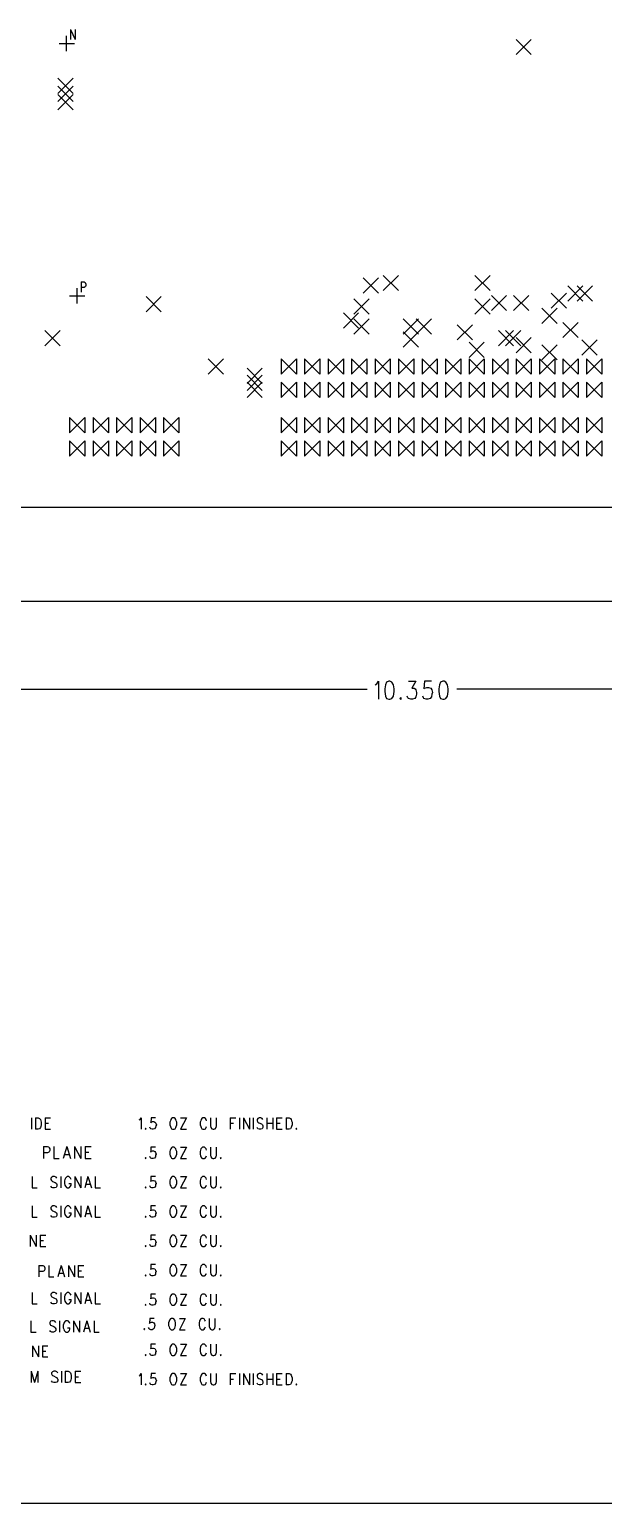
# Model space of a CAD drawing. Extents: x 11.9 to 28.1, y 10.8 to 21.2.
# Drawn here: x 16.64 to 19.09, y 10.8 to 17.07 of the extents above; entities that cross this region are included whole.
import ezdxf

# ---------------------------------------------------------------- set-up
doc = ezdxf.new("R2010")
doc.units = 0
doc.header["$MEASUREMENT"] = 0
doc.layers.add('LAYNR1', color=2, linetype='Continuous')

msp = doc.modelspace()

# ---------------------------------------------------------------- linework, layer by layer
at = {"layer": 'LAYNR1', "color": 7}
for points in [[(16.819, 17.075), (16.819, 17.032)], [(16.819, 17.075), (16.839, 17.032)], [(16.839, 17.075), (16.839, 17.032)], [(16.77, 17.016), (16.835, 17.016)], [(16.802, 16.983), (16.802, 17.048)], [(18.715, 16.968), (18.78, 17.033)], [(18.715, 17.033), (18.78, 16.968)], [(16.765, 16.803), (16.83, 16.868)], [(16.765, 16.868), (16.83, 16.803)], [(16.765, 16.768), (16.83, 16.833)], [(16.765, 16.833), (16.83, 16.768)], [(16.765, 16.733), (16.83, 16.798)], [(16.765, 16.798), (16.83, 16.733)], [(18.065, 15.953), (18.13, 16.018)], [(18.065, 16.018), (18.13, 15.953)], [(18.15, 15.963), (18.215, 16.028)], [(18.15, 16.028), (18.215, 15.963)], [(18.54, 15.963), (18.605, 16.028)], [(18.54, 16.028), (18.605, 15.963)], [(16.847, 15.908), (16.847, 15.973)], [(16.864, 16), (16.864, 15.957)], [(16.864, 16), (16.877, 16), (16.881, 15.998), (16.883, 15.995), (16.884, 15.991), (16.884, 15.985), (16.883, 15.981), (16.881, 15.979), (16.877, 15.977), (16.864, 15.977)], [(18.61, 15.878), (18.675, 15.943)], [(18.61, 15.943), (18.675, 15.878)], [(18.705, 15.878), (18.77, 15.943)], [(18.705, 15.943), (18.77, 15.878)], [(18.865, 15.888), (18.93, 15.953)], [(18.865, 15.953), (18.93, 15.888)], [(18.935, 15.918), (19, 15.983)], [(18.935, 15.983), (19, 15.918)], [(18.975, 15.918), (19.04, 15.983)], [(18.975, 15.983), (19.04, 15.918)], [(16.815, 15.941), (16.88, 15.941)], [(17.14, 15.873), (17.205, 15.938)], [(17.14, 15.938), (17.205, 15.873)], [(18.025, 15.863), (18.09, 15.928)], [(18.025, 15.928), (18.09, 15.863)], [(18.54, 15.863), (18.605, 15.928)], [(18.54, 15.928), (18.605, 15.863)], [(18.825, 15.823), (18.89, 15.888)], [(18.825, 15.888), (18.89, 15.823)], [(17.98, 15.803), (18.045, 15.868)], [(17.98, 15.868), (18.045, 15.803)], [(18.025, 15.778), (18.09, 15.843)], [(18.025, 15.843), (18.09, 15.778)], [(18.235, 15.778), (18.3, 15.843)], [(18.235, 15.843), (18.3, 15.778)], [(18.29, 15.778), (18.355, 15.843)], [(18.29, 15.843), (18.355, 15.778)], [(18.465, 15.753), (18.53, 15.818)], [(18.465, 15.818), (18.53, 15.753)], [(18.915, 15.763), (18.98, 15.828)], [(18.915, 15.828), (18.98, 15.763)], [(16.71, 15.728), (16.775, 15.793)], [(16.71, 15.793), (16.775, 15.728)], [(18.235, 15.723), (18.3, 15.788)], [(18.235, 15.788), (18.3, 15.723)], [(18.64, 15.728), (18.705, 15.793)], [(18.64, 15.793), (18.705, 15.728)], [(18.67, 15.728), (18.735, 15.793)], [(18.67, 15.793), (18.735, 15.728)], [(18.715, 15.698), (18.78, 15.763)], [(18.715, 15.763), (18.78, 15.698)], [(18.995, 15.688), (19.06, 15.753)], [(18.995, 15.753), (19.06, 15.688)], [(18.515, 15.678), (18.58, 15.743)], [(18.515, 15.743), (18.58, 15.678)], [(18.825, 15.668), (18.89, 15.733)], [(18.825, 15.733), (18.89, 15.668)], [(17.405, 15.608), (17.47, 15.673)], [(17.405, 15.673), (17.47, 15.608)], [(17.57, 15.568), (17.635, 15.633)], [(17.57, 15.633), (17.635, 15.568)], [(17.715, 15.608), (17.78, 15.673)], [(17.78, 15.608), (17.715, 15.673)], [(17.715, 15.673), (17.715, 15.608)], [(17.78, 15.673), (17.78, 15.608)], [(17.815, 15.608), (17.88, 15.673)], [(17.88, 15.608), (17.815, 15.673)], [(17.815, 15.673), (17.815, 15.608)], [(17.88, 15.673), (17.88, 15.608)], [(17.915, 15.608), (17.98, 15.673)], [(17.98, 15.608), (17.915, 15.673)], [(17.915, 15.673), (17.915, 15.608)], [(17.98, 15.673), (17.98, 15.608)], [(18.015, 15.608), (18.08, 15.673)], [(18.08, 15.608), (18.015, 15.673)], [(18.015, 15.673), (18.015, 15.608)], [(18.08, 15.673), (18.08, 15.608)], [(18.115, 15.608), (18.18, 15.673)], [(18.18, 15.608), (18.115, 15.673)], [(18.115, 15.673), (18.115, 15.608)], [(18.18, 15.673), (18.18, 15.608)], [(18.215, 15.608), (18.28, 15.673)], [(18.28, 15.608), (18.215, 15.673)], [(18.215, 15.673), (18.215, 15.608)], [(18.28, 15.673), (18.28, 15.608)], [(18.315, 15.608), (18.38, 15.673)], [(18.38, 15.608), (18.315, 15.673)], [(18.315, 15.673), (18.315, 15.608)], [(18.38, 15.673), (18.38, 15.608)], [(18.415, 15.608), (18.48, 15.673)], [(18.48, 15.608), (18.415, 15.673)], [(18.415, 15.673), (18.415, 15.608)], [(18.48, 15.673), (18.48, 15.608)], [(18.515, 15.608), (18.58, 15.673)], [(18.58, 15.608), (18.515, 15.673)], [(18.515, 15.673), (18.515, 15.608)], [(18.58, 15.673), (18.58, 15.608)], [(18.615, 15.608), (18.68, 15.673)], [(18.68, 15.608), (18.615, 15.673)], [(18.615, 15.673), (18.615, 15.608)], [(18.68, 15.673), (18.68, 15.608)], [(18.715, 15.608), (18.78, 15.673)], [(18.78, 15.608), (18.715, 15.673)], [(18.715, 15.673), (18.715, 15.608)], [(18.78, 15.673), (18.78, 15.608)], [(18.815, 15.608), (18.88, 15.673)], [(18.88, 15.608), (18.815, 15.673)], [(18.815, 15.673), (18.815, 15.608)], [(18.88, 15.673), (18.88, 15.608)], [(18.915, 15.608), (18.98, 15.673)], [(18.98, 15.608), (18.915, 15.673)], [(18.915, 15.673), (18.915, 15.608)], [(18.98, 15.673), (18.98, 15.608)], [(19.015, 15.608), (19.08, 15.673)], [(19.08, 15.608), (19.015, 15.673)], [(19.015, 15.673), (19.015, 15.608)], [(19.08, 15.673), (19.08, 15.608)], [(17.57, 15.538), (17.635, 15.603)], [(17.57, 15.603), (17.635, 15.538)], [(17.57, 15.508), (17.635, 15.573)], [(17.57, 15.573), (17.635, 15.508)], [(17.715, 15.508), (17.78, 15.573)], [(17.78, 15.508), (17.715, 15.573)], [(17.715, 15.573), (17.715, 15.508)], [(17.78, 15.573), (17.78, 15.508)], [(17.815, 15.508), (17.88, 15.573)], [(17.88, 15.508), (17.815, 15.573)], [(17.815, 15.573), (17.815, 15.508)], [(17.88, 15.573), (17.88, 15.508)], [(17.915, 15.508), (17.98, 15.573)], [(17.98, 15.508), (17.915, 15.573)], [(17.915, 15.573), (17.915, 15.508)], [(17.98, 15.573), (17.98, 15.508)], [(18.015, 15.508), (18.08, 15.573)], [(18.08, 15.508), (18.015, 15.573)], [(18.015, 15.573), (18.015, 15.508)], [(18.08, 15.573), (18.08, 15.508)], [(18.115, 15.508), (18.18, 15.573)], [(18.18, 15.508), (18.115, 15.573)], [(18.115, 15.573), (18.115, 15.508)], [(18.18, 15.573), (18.18, 15.508)], [(18.215, 15.508), (18.28, 15.573)], [(18.28, 15.508), (18.215, 15.573)], [(18.215, 15.573), (18.215, 15.508)], [(18.28, 15.573), (18.28, 15.508)], [(18.315, 15.508), (18.38, 15.573)], [(18.38, 15.508), (18.315, 15.573)], [(18.315, 15.573), (18.315, 15.508)], [(18.38, 15.573), (18.38, 15.508)], [(18.415, 15.508), (18.48, 15.573)], [(18.48, 15.508), (18.415, 15.573)], [(18.415, 15.573), (18.415, 15.508)], [(18.48, 15.573), (18.48, 15.508)], [(18.515, 15.508), (18.58, 15.573)], [(18.58, 15.508), (18.515, 15.573)], [(18.515, 15.573), (18.515, 15.508)], [(18.58, 15.573), (18.58, 15.508)], [(18.615, 15.508), (18.68, 15.573)], [(18.68, 15.508), (18.615, 15.573)], [(18.615, 15.573), (18.615, 15.508)], [(18.68, 15.573), (18.68, 15.508)], [(18.715, 15.508), (18.78, 15.573)], [(18.78, 15.508), (18.715, 15.573)], [(18.715, 15.573), (18.715, 15.508)], [(18.78, 15.573), (18.78, 15.508)], [(18.815, 15.508), (18.88, 15.573)], [(18.88, 15.508), (18.815, 15.573)], [(18.815, 15.573), (18.815, 15.508)], [(18.88, 15.573), (18.88, 15.508)], [(18.915, 15.508), (18.98, 15.573)], [(18.98, 15.508), (18.915, 15.573)], [(18.915, 15.573), (18.915, 15.508)], [(18.98, 15.573), (18.98, 15.508)], [(19.015, 15.508), (19.08, 15.573)], [(19.08, 15.508), (19.015, 15.573)], [(19.015, 15.573), (19.015, 15.508)], [(19.08, 15.573), (19.08, 15.508)], [(16.815, 15.358), (16.88, 15.423)], [(16.88, 15.358), (16.815, 15.423)], [(16.815, 15.423), (16.815, 15.358)], [(16.88, 15.423), (16.88, 15.358)], [(16.915, 15.358), (16.98, 15.423)], [(16.98, 15.358), (16.915, 15.423)], [(16.915, 15.423), (16.915, 15.358)], [(16.98, 15.423), (16.98, 15.358)], [(17.015, 15.358), (17.08, 15.423)], [(17.08, 15.358), (17.015, 15.423)], [(17.015, 15.423), (17.015, 15.358)], [(17.08, 15.423), (17.08, 15.358)], [(17.115, 15.358), (17.18, 15.423)], [(17.18, 15.358), (17.115, 15.423)], [(17.115, 15.423), (17.115, 15.358)], [(17.18, 15.423), (17.18, 15.358)], [(17.215, 15.358), (17.28, 15.423)], [(17.28, 15.358), (17.215, 15.423)], [(17.215, 15.423), (17.215, 15.358)], [(17.28, 15.423), (17.28, 15.358)], [(17.715, 15.358), (17.78, 15.423)], [(17.78, 15.358), (17.715, 15.423)], [(17.715, 15.423), (17.715, 15.358)], [(17.78, 15.423), (17.78, 15.358)], [(17.815, 15.358), (17.88, 15.423)], [(17.88, 15.358), (17.815, 15.423)], [(17.815, 15.423), (17.815, 15.358)], [(17.88, 15.423), (17.88, 15.358)], [(17.915, 15.358), (17.98, 15.423)], [(17.98, 15.358), (17.915, 15.423)], [(17.915, 15.423), (17.915, 15.358)], [(17.98, 15.423), (17.98, 15.358)], [(18.015, 15.358), (18.08, 15.423)], [(18.08, 15.358), (18.015, 15.423)], [(18.015, 15.423), (18.015, 15.358)], [(18.08, 15.423), (18.08, 15.358)], [(18.115, 15.358), (18.18, 15.423)], [(18.18, 15.358), (18.115, 15.423)], [(18.115, 15.423), (18.115, 15.358)], [(18.18, 15.423), (18.18, 15.358)], [(18.215, 15.358), (18.28, 15.423)], [(18.28, 15.358), (18.215, 15.423)], [(18.215, 15.423), (18.215, 15.358)], [(18.28, 15.423), (18.28, 15.358)], [(18.315, 15.358), (18.38, 15.423)], [(18.38, 15.358), (18.315, 15.423)], [(18.315, 15.423), (18.315, 15.358)], [(18.38, 15.423), (18.38, 15.358)], [(18.415, 15.358), (18.48, 15.423)], [(18.48, 15.358), (18.415, 15.423)], [(18.415, 15.423), (18.415, 15.358)], [(18.48, 15.423), (18.48, 15.358)], [(18.515, 15.358), (18.58, 15.423)], [(18.58, 15.358), (18.515, 15.423)], [(18.515, 15.423), (18.515, 15.358)], [(18.58, 15.423), (18.58, 15.358)], [(18.615, 15.358), (18.68, 15.423)], [(18.68, 15.358), (18.615, 15.423)], [(18.615, 15.423), (18.615, 15.358)], [(18.68, 15.423), (18.68, 15.358)], [(18.715, 15.358), (18.78, 15.423)], [(18.78, 15.358), (18.715, 15.423)], [(18.715, 15.423), (18.715, 15.358)], [(18.78, 15.423), (18.78, 15.358)], [(18.815, 15.358), (18.88, 15.423)], [(18.88, 15.358), (18.815, 15.423)], [(18.815, 15.423), (18.815, 15.358)], [(18.88, 15.423), (18.88, 15.358)], [(18.915, 15.358), (18.98, 15.423)], [(18.98, 15.358), (18.915, 15.423)], [(18.915, 15.423), (18.915, 15.358)], [(18.98, 15.423), (18.98, 15.358)], [(19.015, 15.358), (19.08, 15.423)], [(19.08, 15.358), (19.015, 15.423)], [(19.015, 15.423), (19.015, 15.358)], [(19.08, 15.423), (19.08, 15.358)], [(16.815, 15.258), (16.88, 15.323)], [(16.88, 15.258), (16.815, 15.323)], [(16.815, 15.323), (16.815, 15.258)], [(16.88, 15.323), (16.88, 15.258)], [(16.915, 15.258), (16.98, 15.323)], [(16.98, 15.258), (16.915, 15.323)], [(16.915, 15.323), (16.915, 15.258)], [(16.98, 15.323), (16.98, 15.258)], [(17.015, 15.258), (17.08, 15.323)], [(17.08, 15.258), (17.015, 15.323)], [(17.015, 15.323), (17.015, 15.258)], [(17.08, 15.323), (17.08, 15.258)], [(17.115, 15.258), (17.18, 15.323)], [(17.18, 15.258), (17.115, 15.323)], [(17.115, 15.323), (17.115, 15.258)], [(17.18, 15.323), (17.18, 15.258)], [(17.215, 15.258), (17.28, 15.323)], [(17.28, 15.258), (17.215, 15.323)], [(17.215, 15.323), (17.215, 15.258)], [(17.28, 15.323), (17.28, 15.258)], [(17.715, 15.258), (17.78, 15.323)], [(17.78, 15.258), (17.715, 15.323)], [(17.715, 15.323), (17.715, 15.258)], [(17.78, 15.323), (17.78, 15.258)], [(17.815, 15.258), (17.88, 15.323)], [(17.88, 15.258), (17.815, 15.323)], [(17.815, 15.323), (17.815, 15.258)], [(17.88, 15.323), (17.88, 15.258)], [(17.915, 15.258), (17.98, 15.323)], [(17.98, 15.258), (17.915, 15.323)], [(17.915, 15.323), (17.915, 15.258)], [(17.98, 15.323), (17.98, 15.258)], [(18.015, 15.258), (18.08, 15.323)], [(18.08, 15.258), (18.015, 15.323)], [(18.015, 15.323), (18.015, 15.258)], [(18.08, 15.323), (18.08, 15.258)], [(18.115, 15.258), (18.18, 15.323)], [(18.18, 15.258), (18.115, 15.323)], [(18.115, 15.323), (18.115, 15.258)], [(18.18, 15.323), (18.18, 15.258)], [(18.215, 15.258), (18.28, 15.323)], [(18.28, 15.258), (18.215, 15.323)], [(18.215, 15.323), (18.215, 15.258)], [(18.28, 15.323), (18.28, 15.258)], [(18.315, 15.258), (18.38, 15.323)], [(18.38, 15.258), (18.315, 15.323)], [(18.315, 15.323), (18.315, 15.258)], [(18.38, 15.323), (18.38, 15.258)], [(18.415, 15.258), (18.48, 15.323)], [(18.48, 15.258), (18.415, 15.323)], [(18.415, 15.323), (18.415, 15.258)], [(18.48, 15.323), (18.48, 15.258)], [(18.515, 15.258), (18.58, 15.323)], [(18.58, 15.258), (18.515, 15.323)], [(18.515, 15.323), (18.515, 15.258)], [(18.58, 15.323), (18.58, 15.258)], [(18.615, 15.258), (18.68, 15.323)], [(18.68, 15.258), (18.615, 15.323)], [(18.615, 15.323), (18.615, 15.258)], [(18.68, 15.323), (18.68, 15.258)], [(18.715, 15.258), (18.78, 15.323)], [(18.78, 15.258), (18.715, 15.323)], [(18.715, 15.323), (18.715, 15.258)], [(18.78, 15.323), (18.78, 15.258)], [(18.815, 15.258), (18.88, 15.323)], [(18.88, 15.258), (18.815, 15.323)], [(18.815, 15.323), (18.815, 15.258)], [(18.88, 15.323), (18.88, 15.258)], [(18.915, 15.258), (18.98, 15.323)], [(18.98, 15.258), (18.915, 15.323)], [(18.915, 15.323), (18.915, 15.258)], [(18.98, 15.323), (18.98, 15.258)], [(19.015, 15.258), (19.08, 15.323)], [(19.08, 15.258), (19.015, 15.323)], [(19.015, 15.323), (19.015, 15.258)], [(19.08, 15.323), (19.08, 15.258)], [(13.097, 15.041), (23.448, 15.041)], [(13.097, 14.641), (23.448, 14.641)], [(13.097, 14.266), (18.082, 14.266)], [(18.116, 14.285), (18.122, 14.289), (18.13, 14.3), (18.13, 14.223)], [(18.173, 14.3), (18.164, 14.296), (18.159, 14.285), (18.156, 14.267), (18.156, 14.256), (18.159, 14.237), (18.164, 14.226), (18.173, 14.223)], [(18.178, 14.223), (18.187, 14.226), (18.193, 14.237), (18.196, 14.256), (18.196, 14.267), (18.193, 14.285), (18.187, 14.296), (18.178, 14.3), (18.173, 14.3)], [(18.258, 14.3), (18.289, 14.3), (18.272, 14.27), (18.281, 14.27), (18.286, 14.267), (18.289, 14.263), (18.292, 14.252)], [(18.292, 14.252), (18.292, 14.245), (18.289, 14.234), (18.284, 14.226), (18.275, 14.223)], [(18.355, 14.3), (18.326, 14.3), (18.323, 14.267), (18.326, 14.27), (18.335, 14.274), (18.343, 14.274), (18.352, 14.27), (18.357, 14.263), (18.36, 14.252)], [(18.36, 14.252), (18.357, 14.245), (18.355, 14.234), (18.349, 14.226), (18.34, 14.223)], [(18.403, 14.3), (18.394, 14.296), (18.389, 14.285), (18.386, 14.267), (18.386, 14.256), (18.389, 14.237), (18.394, 14.226), (18.403, 14.223)], [(18.409, 14.223), (18.417, 14.226), (18.423, 14.237), (18.426, 14.256), (18.426, 14.267), (18.423, 14.285), (18.417, 14.296), (18.409, 14.3), (18.403, 14.3)], [(23.448, 14.266), (18.463, 14.266)], [(18.173, 14.223), (18.178, 14.223)], [(18.224, 14.23), (18.221, 14.226), (18.224, 14.223)], [(18.224, 14.223), (18.227, 14.226), (18.224, 14.23)], [(18.267, 14.223), (18.258, 14.226), (18.255, 14.23), (18.252, 14.237)], [(18.275, 14.223), (18.267, 14.223)], [(18.332, 14.223), (18.323, 14.226), (18.321, 14.23), (18.318, 14.237)], [(18.34, 14.223), (18.332, 14.223)], [(18.403, 14.223), (18.409, 14.223)], [(16.652, 12.441), (16.652, 12.393)], [(16.669, 12.441), (16.669, 12.393)], [(16.669, 12.441), (16.681, 12.441), (16.687, 12.439), (16.691, 12.434), (16.692, 12.429)], [(16.692, 12.429), (16.694, 12.423), (16.694, 12.411)], [(16.711, 12.441), (16.711, 12.393)], [(16.711, 12.441), (16.734, 12.441)], [(17.111, 12.432), (17.115, 12.434), (17.12, 12.441), (17.12, 12.393)], [(17.18, 12.441), (17.162, 12.441), (17.16, 12.42), (17.162, 12.423), (17.167, 12.425), (17.173, 12.425), (17.178, 12.423), (17.182, 12.418), (17.184, 12.411)], [(17.244, 12.429), (17.242, 12.423), (17.242, 12.411)], [(17.253, 12.441), (17.249, 12.439), (17.246, 12.434), (17.244, 12.429)], [(17.269, 12.429), (17.267, 12.434), (17.264, 12.439), (17.26, 12.441), (17.253, 12.441)], [(17.271, 12.411), (17.271, 12.423), (17.269, 12.429)], [(17.313, 12.441), (17.287, 12.393)], [(17.287, 12.441), (17.313, 12.441)], [(17.373, 12.429), (17.371, 12.423), (17.371, 12.411)], [(17.398, 12.429), (17.396, 12.434), (17.393, 12.439), (17.389, 12.441), (17.382, 12.441), (17.378, 12.439), (17.375, 12.434), (17.373, 12.429)], [(17.415, 12.441), (17.415, 12.407), (17.416, 12.4), (17.42, 12.395), (17.426, 12.393)], [(17.429, 12.393), (17.435, 12.395), (17.438, 12.4), (17.44, 12.407), (17.44, 12.441)], [(17.498, 12.441), (17.498, 12.393)], [(17.498, 12.441), (17.522, 12.441)], [(17.538, 12.441), (17.538, 12.393)], [(17.555, 12.441), (17.555, 12.393)], [(17.555, 12.441), (17.58, 12.393)], [(17.58, 12.441), (17.58, 12.393)], [(17.596, 12.441), (17.596, 12.393)], [(17.638, 12.434), (17.635, 12.439), (17.629, 12.441), (17.622, 12.441), (17.616, 12.439), (17.613, 12.434), (17.613, 12.429)], [(17.613, 12.429), (17.615, 12.425), (17.616, 12.423), (17.62, 12.42), (17.631, 12.416), (17.635, 12.413), (17.636, 12.411)], [(17.655, 12.441), (17.655, 12.393)], [(17.68, 12.441), (17.68, 12.393)], [(17.696, 12.441), (17.696, 12.393)], [(17.696, 12.441), (17.72, 12.441)], [(17.736, 12.441), (17.736, 12.393)], [(17.736, 12.441), (17.749, 12.441), (17.755, 12.439), (17.758, 12.434), (17.76, 12.429)], [(17.76, 12.429), (17.762, 12.423), (17.762, 12.411)], [(16.681, 12.393), (16.669, 12.393)], [(16.694, 12.411), (16.692, 12.404), (16.691, 12.4), (16.687, 12.395), (16.681, 12.393)], [(16.711, 12.418), (16.725, 12.418)], [(16.711, 12.393), (16.734, 12.393)], [(17.138, 12.397), (17.136, 12.395), (17.138, 12.393)], [(17.138, 12.393), (17.14, 12.395), (17.138, 12.397)], [(17.166, 12.393), (17.16, 12.395), (17.158, 12.397), (17.156, 12.402)], [(17.171, 12.393), (17.166, 12.393)], [(17.184, 12.411), (17.182, 12.407), (17.18, 12.4), (17.176, 12.395), (17.171, 12.393)], [(17.242, 12.411), (17.244, 12.404), (17.246, 12.4), (17.249, 12.395), (17.253, 12.393)], [(17.253, 12.393), (17.26, 12.393)], [(17.26, 12.393), (17.264, 12.395), (17.267, 12.4), (17.269, 12.404), (17.271, 12.411)], [(17.287, 12.393), (17.313, 12.393)], [(17.371, 12.411), (17.373, 12.404), (17.375, 12.4), (17.378, 12.395), (17.382, 12.393)], [(17.382, 12.393), (17.389, 12.393)], [(17.389, 12.393), (17.393, 12.395), (17.396, 12.4), (17.398, 12.404)], [(17.426, 12.393), (17.429, 12.393)], [(17.498, 12.418), (17.513, 12.418)], [(17.622, 12.393), (17.616, 12.395), (17.613, 12.4)], [(17.629, 12.393), (17.622, 12.393)], [(17.636, 12.411), (17.638, 12.407), (17.638, 12.4), (17.635, 12.395), (17.629, 12.393)], [(17.655, 12.418), (17.68, 12.418)], [(17.696, 12.418), (17.711, 12.418)], [(17.696, 12.393), (17.72, 12.393)], [(17.749, 12.393), (17.736, 12.393)], [(17.762, 12.411), (17.76, 12.404), (17.758, 12.4), (17.755, 12.395), (17.749, 12.393)], [(17.78, 12.397), (17.778, 12.395), (17.78, 12.393)], [(17.78, 12.393), (17.782, 12.395), (17.78, 12.397)], [(16.703, 12.319), (16.703, 12.268)], [(16.703, 12.319), (16.72, 12.319), (16.726, 12.317)], [(16.726, 12.317), (16.728, 12.314), (16.73, 12.309), (16.73, 12.302), (16.728, 12.297)], [(16.747, 12.319), (16.747, 12.268)], [(16.803, 12.319), (16.788, 12.268)], [(16.803, 12.319), (16.819, 12.268)], [(16.836, 12.319), (16.836, 12.268)], [(16.836, 12.319), (16.863, 12.268)], [(16.863, 12.319), (16.863, 12.268)], [(16.881, 12.319), (16.881, 12.268)], [(16.881, 12.319), (16.906, 12.319)], [(17.18, 12.316), (17.161, 12.316), (17.16, 12.295), (17.161, 12.298), (17.167, 12.3), (17.172, 12.3), (17.178, 12.298), (17.181, 12.293), (17.183, 12.286)], [(17.243, 12.304), (17.241, 12.298), (17.241, 12.286)], [(17.252, 12.316), (17.249, 12.314), (17.245, 12.309), (17.243, 12.304)], [(17.269, 12.304), (17.267, 12.309), (17.263, 12.314), (17.26, 12.316), (17.252, 12.316)], [(17.271, 12.286), (17.271, 12.298), (17.269, 12.304)], [(17.312, 12.316), (17.287, 12.268)], [(17.287, 12.316), (17.312, 12.316)], [(17.372, 12.304), (17.371, 12.298), (17.371, 12.286)], [(17.398, 12.304), (17.396, 12.309), (17.392, 12.314), (17.389, 12.316), (17.381, 12.316), (17.378, 12.314), (17.374, 12.309), (17.372, 12.304)], [(17.414, 12.316), (17.414, 12.282), (17.416, 12.275), (17.42, 12.27), (17.425, 12.268)], [(17.429, 12.268), (17.434, 12.27), (17.438, 12.275), (17.44, 12.282), (17.44, 12.316)], [(16.728, 12.297), (16.726, 12.295), (16.72, 12.292), (16.703, 12.292)], [(16.747, 12.268), (16.77, 12.268)], [(16.794, 12.285), (16.813, 12.285)], [(16.881, 12.295), (16.896, 12.295)], [(16.881, 12.268), (16.906, 12.268)], [(17.138, 12.272), (17.136, 12.27), (17.138, 12.268)], [(17.138, 12.268), (17.14, 12.27), (17.138, 12.272)], [(17.165, 12.268), (17.16, 12.27), (17.158, 12.272), (17.156, 12.277)], [(17.171, 12.268), (17.165, 12.268)], [(17.183, 12.286), (17.181, 12.282), (17.18, 12.275), (17.176, 12.27), (17.171, 12.268)], [(17.241, 12.286), (17.243, 12.279), (17.245, 12.275), (17.249, 12.27), (17.252, 12.268)], [(17.252, 12.268), (17.26, 12.268)], [(17.26, 12.268), (17.263, 12.27), (17.267, 12.275), (17.269, 12.279), (17.271, 12.286)], [(17.287, 12.268), (17.312, 12.268)], [(17.371, 12.286), (17.372, 12.279), (17.374, 12.275), (17.378, 12.27), (17.381, 12.268)], [(17.381, 12.268), (17.389, 12.268)], [(17.389, 12.268), (17.392, 12.27), (17.396, 12.275), (17.398, 12.279)], [(17.425, 12.268), (17.429, 12.268)], [(17.458, 12.272), (17.456, 12.27), (17.458, 12.268)], [(17.458, 12.268), (17.46, 12.27), (17.458, 12.272)], [(16.655, 12.191), (16.655, 12.143)], [(16.761, 12.184), (16.757, 12.189), (16.751, 12.191), (16.744, 12.191), (16.739, 12.189), (16.735, 12.184), (16.735, 12.179)], [(16.735, 12.179), (16.737, 12.175), (16.739, 12.173), (16.742, 12.17), (16.753, 12.166), (16.757, 12.163), (16.759, 12.161)], [(16.777, 12.191), (16.777, 12.143)], [(16.795, 12.179), (16.793, 12.173), (16.793, 12.161)], [(16.821, 12.179), (16.819, 12.184), (16.815, 12.189), (16.811, 12.191), (16.804, 12.191), (16.801, 12.189), (16.797, 12.184), (16.795, 12.179)], [(16.837, 12.191), (16.837, 12.143)], [(16.837, 12.191), (16.862, 12.143)], [(16.862, 12.191), (16.862, 12.143)], [(16.893, 12.191), (16.879, 12.143)], [(16.893, 12.191), (16.908, 12.143)], [(16.924, 12.191), (16.924, 12.143)], [(17.18, 12.191), (17.161, 12.191), (17.16, 12.17), (17.161, 12.173), (17.167, 12.175), (17.172, 12.175), (17.178, 12.173), (17.181, 12.168), (17.183, 12.161)], [(17.243, 12.179), (17.241, 12.173), (17.241, 12.161)], [(17.252, 12.191), (17.249, 12.189), (17.245, 12.184), (17.243, 12.179)], [(17.269, 12.179), (17.267, 12.184), (17.263, 12.189), (17.26, 12.191), (17.252, 12.191)], [(17.271, 12.161), (17.271, 12.173), (17.269, 12.179)], [(17.312, 12.191), (17.287, 12.143)], [(17.287, 12.191), (17.312, 12.191)], [(17.372, 12.179), (17.371, 12.173), (17.371, 12.161)], [(17.398, 12.179), (17.396, 12.184), (17.392, 12.189), (17.389, 12.191), (17.381, 12.191), (17.378, 12.189), (17.374, 12.184), (17.372, 12.179)], [(17.414, 12.191), (17.414, 12.157), (17.416, 12.15), (17.42, 12.145), (17.425, 12.143)], [(17.429, 12.143), (17.434, 12.145), (17.438, 12.15), (17.44, 12.157), (17.44, 12.191)], [(16.655, 12.143), (16.677, 12.143)], [(16.744, 12.143), (16.739, 12.145), (16.735, 12.15)], [(16.751, 12.143), (16.744, 12.143)], [(16.759, 12.161), (16.761, 12.157), (16.761, 12.15), (16.757, 12.145), (16.751, 12.143)], [(16.793, 12.161), (16.795, 12.154), (16.797, 12.15), (16.801, 12.145), (16.804, 12.143)], [(16.804, 12.143), (16.811, 12.143)], [(16.811, 12.143), (16.815, 12.145), (16.819, 12.15), (16.821, 12.154), (16.821, 12.161)], [(16.811, 12.161), (16.821, 12.161)], [(16.884, 12.159), (16.902, 12.159)], [(16.924, 12.143), (16.946, 12.143)], [(17.138, 12.147), (17.136, 12.145), (17.138, 12.143)], [(17.138, 12.143), (17.14, 12.145), (17.138, 12.147)], [(17.165, 12.143), (17.16, 12.145), (17.158, 12.147), (17.156, 12.152)], [(17.171, 12.143), (17.165, 12.143)], [(17.183, 12.161), (17.181, 12.157), (17.18, 12.15), (17.176, 12.145), (17.171, 12.143)], [(17.241, 12.161), (17.243, 12.154), (17.245, 12.15), (17.249, 12.145), (17.252, 12.143)], [(17.252, 12.143), (17.26, 12.143)], [(17.26, 12.143), (17.263, 12.145), (17.267, 12.15), (17.269, 12.154), (17.271, 12.161)], [(17.287, 12.143), (17.312, 12.143)], [(17.371, 12.161), (17.372, 12.154), (17.374, 12.15), (17.378, 12.145), (17.381, 12.143)], [(17.381, 12.143), (17.389, 12.143)], [(17.389, 12.143), (17.392, 12.145), (17.396, 12.15), (17.398, 12.154)], [(17.425, 12.143), (17.429, 12.143)], [(17.458, 12.147), (17.456, 12.145), (17.458, 12.143)], [(17.458, 12.143), (17.46, 12.145), (17.458, 12.147)], [(16.655, 12.066), (16.655, 12.018)], [(16.761, 12.059), (16.757, 12.064), (16.751, 12.066), (16.744, 12.066), (16.739, 12.064), (16.735, 12.059), (16.735, 12.054)], [(16.735, 12.054), (16.737, 12.05), (16.739, 12.048), (16.742, 12.045), (16.753, 12.041), (16.757, 12.038), (16.759, 12.036)], [(16.777, 12.066), (16.777, 12.018)], [(16.795, 12.054), (16.793, 12.048), (16.793, 12.036)], [(16.821, 12.054), (16.819, 12.059), (16.815, 12.064), (16.811, 12.066), (16.804, 12.066), (16.801, 12.064), (16.797, 12.059), (16.795, 12.054)], [(16.837, 12.066), (16.837, 12.018)], [(16.837, 12.066), (16.862, 12.018)], [(16.862, 12.066), (16.862, 12.018)], [(16.893, 12.066), (16.879, 12.018)], [(16.893, 12.066), (16.908, 12.018)], [(16.924, 12.066), (16.924, 12.018)], [(17.18, 12.066), (17.161, 12.066), (17.16, 12.045), (17.161, 12.048), (17.167, 12.05), (17.172, 12.05), (17.178, 12.048), (17.181, 12.043), (17.183, 12.036)], [(17.243, 12.054), (17.241, 12.048), (17.241, 12.036)], [(17.252, 12.066), (17.249, 12.064), (17.245, 12.059), (17.243, 12.054)], [(17.269, 12.054), (17.267, 12.059), (17.263, 12.064), (17.26, 12.066), (17.252, 12.066)], [(17.271, 12.036), (17.271, 12.048), (17.269, 12.054)], [(17.312, 12.066), (17.287, 12.018)], [(17.287, 12.066), (17.312, 12.066)], [(17.372, 12.054), (17.371, 12.048), (17.371, 12.036)], [(17.398, 12.054), (17.396, 12.059), (17.392, 12.064), (17.389, 12.066), (17.381, 12.066), (17.378, 12.064), (17.374, 12.059), (17.372, 12.054)], [(17.414, 12.066), (17.414, 12.032), (17.416, 12.025), (17.42, 12.02), (17.425, 12.018)], [(17.429, 12.018), (17.434, 12.02), (17.438, 12.025), (17.44, 12.032), (17.44, 12.066)], [(16.655, 12.018), (16.677, 12.018)], [(16.744, 12.018), (16.739, 12.02), (16.735, 12.025)], [(16.751, 12.018), (16.744, 12.018)], [(16.759, 12.036), (16.761, 12.032), (16.761, 12.025), (16.757, 12.02), (16.751, 12.018)], [(16.793, 12.036), (16.795, 12.029), (16.797, 12.025), (16.801, 12.02), (16.804, 12.018)], [(16.804, 12.018), (16.811, 12.018)], [(16.811, 12.018), (16.815, 12.02), (16.819, 12.025), (16.821, 12.029), (16.821, 12.036)], [(16.811, 12.036), (16.821, 12.036)], [(16.884, 12.034), (16.902, 12.034)], [(16.924, 12.018), (16.946, 12.018)], [(17.138, 12.022), (17.136, 12.02), (17.138, 12.018)], [(17.138, 12.018), (17.14, 12.02), (17.138, 12.022)], [(17.165, 12.018), (17.16, 12.02), (17.158, 12.022), (17.156, 12.027)], [(17.171, 12.018), (17.165, 12.018)], [(17.183, 12.036), (17.181, 12.032), (17.18, 12.025), (17.176, 12.02), (17.171, 12.018)], [(17.241, 12.036), (17.243, 12.029), (17.245, 12.025), (17.249, 12.02), (17.252, 12.018)], [(17.252, 12.018), (17.26, 12.018)], [(17.26, 12.018), (17.263, 12.02), (17.267, 12.025), (17.269, 12.029), (17.271, 12.036)], [(17.287, 12.018), (17.312, 12.018)], [(17.371, 12.036), (17.372, 12.029), (17.374, 12.025), (17.378, 12.02), (17.381, 12.018)], [(17.381, 12.018), (17.389, 12.018)], [(17.389, 12.018), (17.392, 12.02), (17.396, 12.025), (17.398, 12.029)], [(17.425, 12.018), (17.429, 12.018)], [(17.458, 12.022), (17.456, 12.02), (17.458, 12.018)], [(17.458, 12.018), (17.46, 12.02), (17.458, 12.022)], [(16.647, 11.942), (16.647, 11.894)], [(16.647, 11.942), (16.673, 11.894)], [(16.673, 11.942), (16.673, 11.894)], [(16.689, 11.942), (16.689, 11.894)], [(16.689, 11.942), (16.713, 11.942)], [(17.18, 11.941), (17.161, 11.941), (17.16, 11.92), (17.161, 11.923), (17.167, 11.925), (17.172, 11.925), (17.178, 11.923), (17.181, 11.918), (17.183, 11.911)], [(17.243, 11.929), (17.241, 11.923), (17.241, 11.911)], [(17.252, 11.941), (17.249, 11.939), (17.245, 11.934), (17.243, 11.929)], [(17.269, 11.929), (17.267, 11.934), (17.263, 11.939), (17.26, 11.941), (17.252, 11.941)], [(17.271, 11.911), (17.271, 11.923), (17.269, 11.929)], [(17.312, 11.941), (17.287, 11.893)], [(17.287, 11.941), (17.312, 11.941)], [(17.372, 11.929), (17.371, 11.923), (17.371, 11.911)], [(17.398, 11.929), (17.396, 11.934), (17.392, 11.939), (17.389, 11.941), (17.381, 11.941), (17.378, 11.939), (17.374, 11.934), (17.372, 11.929)], [(17.414, 11.941), (17.414, 11.907), (17.416, 11.9), (17.42, 11.895), (17.425, 11.893)], [(17.429, 11.893), (17.434, 11.895), (17.438, 11.9), (17.44, 11.907), (17.44, 11.941)], [(16.689, 11.919), (16.704, 11.919)], [(16.689, 11.894), (16.713, 11.894)], [(17.138, 11.897), (17.136, 11.895), (17.138, 11.893)], [(17.138, 11.893), (17.14, 11.895), (17.138, 11.897)], [(17.165, 11.893), (17.16, 11.895), (17.158, 11.897), (17.156, 11.902)], [(17.171, 11.893), (17.165, 11.893)], [(17.183, 11.911), (17.181, 11.907), (17.18, 11.9), (17.176, 11.895), (17.171, 11.893)], [(17.241, 11.911), (17.243, 11.904), (17.245, 11.9), (17.249, 11.895), (17.252, 11.893)], [(17.252, 11.893), (17.26, 11.893)], [(17.26, 11.893), (17.263, 11.895), (17.267, 11.9), (17.269, 11.904), (17.271, 11.911)], [(17.287, 11.893), (17.312, 11.893)], [(17.371, 11.911), (17.372, 11.904), (17.374, 11.9), (17.378, 11.895), (17.381, 11.893)], [(17.381, 11.893), (17.389, 11.893)], [(17.389, 11.893), (17.392, 11.895), (17.396, 11.9), (17.398, 11.904)], [(17.425, 11.893), (17.429, 11.893)], [(17.458, 11.897), (17.456, 11.895), (17.458, 11.893)], [(17.458, 11.893), (17.46, 11.895), (17.458, 11.897)], [(16.684, 11.812), (16.684, 11.764)], [(16.684, 11.812), (16.701, 11.812), (16.706, 11.81), (16.708, 11.807), (16.71, 11.803), (16.71, 11.796), (16.708, 11.792), (16.706, 11.789), (16.701, 11.787), (16.684, 11.787)], [(16.726, 11.812), (16.726, 11.764)], [(16.779, 11.812), (16.764, 11.764)], [(16.779, 11.812), (16.793, 11.764)], [(16.81, 11.812), (16.81, 11.764)], [(16.81, 11.812), (16.835, 11.764)], [(16.835, 11.812), (16.835, 11.764)], [(16.851, 11.812), (16.851, 11.764)], [(16.851, 11.812), (16.875, 11.812)], [(17.18, 11.816), (17.161, 11.816), (17.16, 11.795), (17.161, 11.798), (17.167, 11.8), (17.172, 11.8), (17.178, 11.798), (17.181, 11.793), (17.183, 11.786)], [(17.243, 11.804), (17.241, 11.798), (17.241, 11.786)], [(17.252, 11.816), (17.249, 11.814), (17.245, 11.809), (17.243, 11.804)], [(17.269, 11.804), (17.267, 11.809), (17.263, 11.814), (17.26, 11.816), (17.252, 11.816)], [(17.271, 11.786), (17.271, 11.798), (17.269, 11.804)], [(17.312, 11.816), (17.287, 11.768)], [(17.287, 11.816), (17.312, 11.816)], [(17.372, 11.804), (17.371, 11.798), (17.371, 11.786)], [(17.398, 11.804), (17.396, 11.809), (17.392, 11.814), (17.389, 11.816), (17.381, 11.816), (17.378, 11.814), (17.374, 11.809), (17.372, 11.804)], [(17.414, 11.816), (17.414, 11.782), (17.416, 11.775), (17.42, 11.77), (17.425, 11.768)], [(17.429, 11.768), (17.434, 11.77), (17.438, 11.775), (17.44, 11.782), (17.44, 11.816)], [(16.726, 11.764), (16.748, 11.764)], [(16.77, 11.78), (16.788, 11.78)], [(16.851, 11.789), (16.866, 11.789)], [(16.851, 11.764), (16.875, 11.764)], [(17.138, 11.772), (17.136, 11.77), (17.138, 11.768)], [(17.138, 11.768), (17.14, 11.77), (17.138, 11.772)], [(17.165, 11.768), (17.16, 11.77), (17.158, 11.772), (17.156, 11.777)], [(17.171, 11.768), (17.165, 11.768)], [(17.183, 11.786), (17.181, 11.782), (17.18, 11.775), (17.176, 11.77), (17.171, 11.768)], [(17.241, 11.786), (17.243, 11.779), (17.245, 11.775), (17.249, 11.77), (17.252, 11.768)], [(17.252, 11.768), (17.26, 11.768)], [(17.26, 11.768), (17.263, 11.77), (17.267, 11.775), (17.269, 11.779), (17.271, 11.786)], [(17.287, 11.768), (17.312, 11.768)], [(17.371, 11.786), (17.372, 11.779), (17.374, 11.775), (17.378, 11.77), (17.381, 11.768)], [(17.381, 11.768), (17.389, 11.768)], [(17.389, 11.768), (17.392, 11.77), (17.396, 11.775), (17.398, 11.779)], [(17.425, 11.768), (17.429, 11.768)], [(17.458, 11.772), (17.456, 11.77), (17.458, 11.768)], [(17.458, 11.768), (17.46, 11.77), (17.458, 11.772)], [(16.655, 11.697), (16.655, 11.649)], [(16.761, 11.69), (16.757, 11.695), (16.751, 11.697), (16.744, 11.697), (16.739, 11.695), (16.735, 11.69), (16.735, 11.686)], [(16.735, 11.686), (16.737, 11.681), (16.739, 11.679), (16.742, 11.677), (16.753, 11.672), (16.757, 11.67), (16.759, 11.667)], [(16.777, 11.697), (16.777, 11.649)], [(16.795, 11.686), (16.793, 11.679), (16.793, 11.667)], [(16.821, 11.686), (16.819, 11.69), (16.815, 11.695), (16.811, 11.697), (16.804, 11.697), (16.801, 11.695), (16.797, 11.69), (16.795, 11.686)], [(16.837, 11.697), (16.837, 11.649)], [(16.837, 11.697), (16.862, 11.649)], [(16.862, 11.697), (16.862, 11.649)], [(16.893, 11.697), (16.879, 11.649)], [(16.893, 11.697), (16.908, 11.649)], [(16.924, 11.697), (16.924, 11.649)], [(17.18, 11.691), (17.161, 11.691), (17.16, 11.67), (17.161, 11.673), (17.167, 11.675), (17.172, 11.675), (17.178, 11.673), (17.181, 11.668), (17.183, 11.661)], [(17.243, 11.679), (17.241, 11.673), (17.241, 11.661)], [(17.252, 11.691), (17.249, 11.689), (17.245, 11.684), (17.243, 11.679)], [(17.269, 11.679), (17.267, 11.684), (17.263, 11.689), (17.26, 11.691), (17.252, 11.691)], [(17.271, 11.661), (17.271, 11.673), (17.269, 11.679)], [(17.312, 11.691), (17.287, 11.643)], [(17.287, 11.691), (17.312, 11.691)], [(17.372, 11.679), (17.371, 11.673), (17.371, 11.661)], [(17.398, 11.679), (17.396, 11.684), (17.392, 11.689), (17.389, 11.691), (17.381, 11.691), (17.378, 11.689), (17.374, 11.684), (17.372, 11.679)], [(17.414, 11.691), (17.414, 11.657), (17.416, 11.65), (17.42, 11.645), (17.425, 11.643)], [(17.429, 11.643), (17.434, 11.645), (17.438, 11.65), (17.44, 11.657), (17.44, 11.691)], [(16.655, 11.649), (16.677, 11.649)], [(16.744, 11.649), (16.739, 11.651), (16.735, 11.656)], [(16.751, 11.649), (16.744, 11.649)], [(16.759, 11.667), (16.761, 11.663), (16.761, 11.656), (16.757, 11.651), (16.751, 11.649)], [(16.793, 11.667), (16.795, 11.661), (16.797, 11.656), (16.801, 11.651), (16.804, 11.649)], [(16.804, 11.649), (16.811, 11.649)], [(16.811, 11.649), (16.815, 11.651), (16.819, 11.656), (16.821, 11.661), (16.821, 11.667)], [(16.811, 11.667), (16.821, 11.667)], [(16.884, 11.665), (16.902, 11.665)], [(16.924, 11.649), (16.946, 11.649)], [(17.138, 11.647), (17.136, 11.645), (17.138, 11.643)], [(17.138, 11.643), (17.14, 11.645), (17.138, 11.647)], [(17.165, 11.643), (17.16, 11.645), (17.158, 11.647), (17.156, 11.652)], [(17.171, 11.643), (17.165, 11.643)], [(17.183, 11.661), (17.181, 11.657), (17.18, 11.65), (17.176, 11.645), (17.171, 11.643)], [(17.241, 11.661), (17.243, 11.654), (17.245, 11.65), (17.249, 11.645), (17.252, 11.643)], [(17.252, 11.643), (17.26, 11.643)], [(17.26, 11.643), (17.263, 11.645), (17.267, 11.65), (17.269, 11.654), (17.271, 11.661)], [(17.287, 11.643), (17.312, 11.643)], [(17.371, 11.661), (17.372, 11.654), (17.374, 11.65), (17.378, 11.645), (17.381, 11.643)], [(17.381, 11.643), (17.389, 11.643)], [(17.389, 11.643), (17.392, 11.645), (17.396, 11.65), (17.398, 11.654)], [(17.425, 11.643), (17.429, 11.643)], [(17.458, 11.647), (17.456, 11.645), (17.458, 11.643)], [(17.458, 11.643), (17.46, 11.645), (17.458, 11.647)], [(16.65, 11.577), (16.65, 11.529)], [(16.756, 11.57), (16.752, 11.575), (16.746, 11.577), (16.739, 11.577), (16.734, 11.575), (16.73, 11.57), (16.73, 11.566)], [(16.73, 11.566), (16.732, 11.561), (16.734, 11.559), (16.737, 11.557), (16.748, 11.552), (16.752, 11.55), (16.754, 11.547)], [(16.772, 11.577), (16.772, 11.529)], [(16.79, 11.566), (16.788, 11.559), (16.788, 11.547)], [(16.816, 11.566), (16.814, 11.57), (16.81, 11.575), (16.806, 11.577), (16.799, 11.577), (16.796, 11.575), (16.792, 11.57), (16.79, 11.566)], [(16.832, 11.577), (16.832, 11.529)], [(16.832, 11.577), (16.857, 11.529)], [(16.857, 11.577), (16.857, 11.529)], [(16.888, 11.577), (16.874, 11.529)], [(16.888, 11.577), (16.903, 11.529)], [(16.919, 11.577), (16.919, 11.529)], [(17.16, 11.539), (17.155, 11.541), (17.153, 11.544), (17.151, 11.548)], [(17.175, 11.587), (17.156, 11.587), (17.155, 11.566), (17.156, 11.569), (17.162, 11.571), (17.167, 11.571), (17.173, 11.569), (17.176, 11.564), (17.178, 11.557)], [(17.178, 11.557), (17.176, 11.553), (17.175, 11.546), (17.171, 11.541), (17.166, 11.539)], [(17.238, 11.576), (17.236, 11.569), (17.236, 11.557)], [(17.236, 11.557), (17.238, 11.551), (17.24, 11.546), (17.244, 11.541), (17.247, 11.539)], [(17.247, 11.587), (17.244, 11.585), (17.24, 11.58), (17.238, 11.576)], [(17.264, 11.576), (17.262, 11.58), (17.258, 11.585), (17.255, 11.587), (17.247, 11.587)], [(17.255, 11.539), (17.258, 11.541), (17.262, 11.546), (17.264, 11.551), (17.266, 11.557)], [(17.266, 11.557), (17.266, 11.569), (17.264, 11.576)], [(17.307, 11.587), (17.282, 11.539)], [(17.282, 11.587), (17.307, 11.587)], [(17.367, 11.576), (17.366, 11.569), (17.366, 11.557)], [(17.366, 11.557), (17.367, 11.551), (17.369, 11.546), (17.373, 11.541), (17.376, 11.539)], [(17.393, 11.576), (17.391, 11.58), (17.387, 11.585), (17.384, 11.587), (17.376, 11.587), (17.373, 11.585), (17.369, 11.58), (17.367, 11.576)], [(17.384, 11.539), (17.387, 11.541), (17.391, 11.546), (17.393, 11.551)], [(17.409, 11.587), (17.409, 11.553), (17.411, 11.546), (17.415, 11.541), (17.42, 11.539)], [(17.424, 11.539), (17.429, 11.541), (17.433, 11.546), (17.435, 11.553), (17.435, 11.587)], [(16.65, 11.529), (16.672, 11.529)], [(16.739, 11.529), (16.734, 11.531), (16.73, 11.536)], [(16.746, 11.529), (16.739, 11.529)], [(16.754, 11.547), (16.756, 11.543), (16.756, 11.536), (16.752, 11.531), (16.746, 11.529)], [(16.788, 11.547), (16.79, 11.541), (16.792, 11.536), (16.796, 11.531), (16.799, 11.529)], [(16.799, 11.529), (16.806, 11.529)], [(16.806, 11.529), (16.81, 11.531), (16.814, 11.536), (16.816, 11.541), (16.816, 11.547)], [(16.806, 11.547), (16.816, 11.547)], [(16.879, 11.545), (16.897, 11.545)], [(16.919, 11.529), (16.941, 11.529)], [(17.133, 11.544), (17.131, 11.541), (17.133, 11.539)], [(17.133, 11.539), (17.135, 11.541), (17.133, 11.544)], [(17.166, 11.539), (17.16, 11.539)], [(17.247, 11.539), (17.255, 11.539)], [(17.282, 11.539), (17.307, 11.539)], [(17.376, 11.539), (17.384, 11.539)], [(17.42, 11.539), (17.424, 11.539)], [(17.453, 11.544), (17.451, 11.541), (17.453, 11.539)], [(17.453, 11.539), (17.455, 11.541), (17.453, 11.544)], [(16.657, 11.471), (16.657, 11.423)], [(16.657, 11.471), (16.682, 11.423)], [(16.682, 11.471), (16.682, 11.423)], [(16.699, 11.471), (16.699, 11.423)], [(16.699, 11.471), (16.722, 11.471)], [(16.699, 11.448), (16.713, 11.448)], [(16.699, 11.423), (16.722, 11.423)], [(17.138, 11.434), (17.136, 11.431), (17.138, 11.429)], [(17.138, 11.429), (17.14, 11.431), (17.138, 11.434)], [(17.165, 11.429), (17.16, 11.431), (17.158, 11.434), (17.156, 11.438)], [(17.18, 11.477), (17.161, 11.477), (17.16, 11.457), (17.161, 11.459), (17.167, 11.461), (17.172, 11.461), (17.178, 11.459), (17.181, 11.454), (17.183, 11.447)], [(17.171, 11.429), (17.165, 11.429)], [(17.183, 11.447), (17.181, 11.443), (17.18, 11.436), (17.176, 11.431), (17.171, 11.429)], [(17.243, 11.466), (17.241, 11.459), (17.241, 11.447)], [(17.241, 11.447), (17.243, 11.441), (17.245, 11.436), (17.249, 11.431), (17.252, 11.429)], [(17.252, 11.477), (17.249, 11.475), (17.245, 11.47), (17.243, 11.466)], [(17.269, 11.466), (17.267, 11.47), (17.263, 11.475), (17.26, 11.477), (17.252, 11.477)], [(17.252, 11.429), (17.26, 11.429)], [(17.26, 11.429), (17.263, 11.431), (17.267, 11.436), (17.269, 11.441), (17.271, 11.447)], [(17.271, 11.447), (17.271, 11.459), (17.269, 11.466)], [(17.312, 11.477), (17.287, 11.429)], [(17.287, 11.477), (17.312, 11.477)], [(17.287, 11.429), (17.312, 11.429)], [(17.372, 11.466), (17.371, 11.459), (17.371, 11.447)], [(17.371, 11.447), (17.372, 11.441), (17.374, 11.436), (17.378, 11.431), (17.381, 11.429)], [(17.398, 11.466), (17.396, 11.47), (17.392, 11.475), (17.389, 11.477), (17.381, 11.477), (17.378, 11.475), (17.374, 11.47), (17.372, 11.466)], [(17.381, 11.429), (17.389, 11.429)], [(17.389, 11.429), (17.392, 11.431), (17.396, 11.436), (17.398, 11.441)], [(17.414, 11.477), (17.414, 11.443), (17.416, 11.436), (17.42, 11.431), (17.425, 11.429)], [(17.425, 11.429), (17.429, 11.429)], [(17.429, 11.429), (17.434, 11.431), (17.438, 11.436), (17.44, 11.443), (17.44, 11.477)], [(17.458, 11.434), (17.456, 11.431), (17.458, 11.429)], [(17.458, 11.429), (17.46, 11.431), (17.458, 11.434)], [(16.651, 11.362), (16.651, 11.314)], [(16.651, 11.362), (16.666, 11.314)], [(16.68, 11.362), (16.666, 11.314)], [(16.68, 11.362), (16.68, 11.314)], [(16.764, 11.355), (16.76, 11.36), (16.755, 11.362), (16.747, 11.362), (16.742, 11.36), (16.738, 11.355), (16.738, 11.351)], [(16.78, 11.362), (16.78, 11.314)], [(16.796, 11.362), (16.796, 11.314)], [(16.796, 11.362), (16.809, 11.362), (16.815, 11.36), (16.818, 11.355), (16.82, 11.351)], [(16.838, 11.362), (16.838, 11.314)], [(16.838, 11.362), (16.862, 11.362)], [(16.738, 11.351), (16.74, 11.346), (16.742, 11.344), (16.746, 11.342), (16.756, 11.337), (16.76, 11.335), (16.762, 11.332)], [(16.747, 11.314), (16.742, 11.316), (16.738, 11.321)], [(16.755, 11.314), (16.747, 11.314)], [(16.762, 11.332), (16.764, 11.328), (16.764, 11.321), (16.76, 11.316), (16.755, 11.314)], [(16.809, 11.314), (16.796, 11.314)], [(16.822, 11.332), (16.82, 11.326), (16.818, 11.321), (16.815, 11.316), (16.809, 11.314)], [(16.82, 11.351), (16.822, 11.344), (16.822, 11.332)], [(16.838, 11.339), (16.853, 11.339)], [(16.838, 11.314), (16.862, 11.314)], [(17.111, 11.343), (17.115, 11.345), (17.12, 11.352), (17.12, 11.304)], [(17.138, 11.309), (17.136, 11.306), (17.138, 11.304)], [(17.138, 11.304), (17.14, 11.306), (17.138, 11.309)], [(17.166, 11.304), (17.16, 11.306), (17.158, 11.309), (17.156, 11.313)], [(17.18, 11.352), (17.162, 11.352), (17.16, 11.332), (17.162, 11.334), (17.167, 11.336), (17.173, 11.336), (17.178, 11.334), (17.182, 11.329), (17.184, 11.322)], [(17.171, 11.304), (17.166, 11.304)], [(17.184, 11.322), (17.182, 11.318), (17.18, 11.311), (17.176, 11.306), (17.171, 11.304)], [(17.244, 11.341), (17.242, 11.334), (17.242, 11.322)], [(17.242, 11.322), (17.244, 11.316), (17.246, 11.311), (17.249, 11.306), (17.253, 11.304)], [(17.253, 11.352), (17.249, 11.35), (17.246, 11.345), (17.244, 11.341)], [(17.269, 11.341), (17.267, 11.345), (17.264, 11.35), (17.26, 11.352), (17.253, 11.352)], [(17.253, 11.304), (17.26, 11.304)], [(17.26, 11.304), (17.264, 11.306), (17.267, 11.311), (17.269, 11.316), (17.271, 11.322)], [(17.271, 11.322), (17.271, 11.334), (17.269, 11.341)], [(17.313, 11.352), (17.287, 11.304)], [(17.287, 11.352), (17.313, 11.352)], [(17.287, 11.304), (17.313, 11.304)], [(17.373, 11.341), (17.371, 11.334), (17.371, 11.322)], [(17.371, 11.322), (17.373, 11.316), (17.375, 11.311), (17.378, 11.306), (17.382, 11.304)], [(17.398, 11.341), (17.396, 11.345), (17.393, 11.35), (17.389, 11.352), (17.382, 11.352), (17.378, 11.35), (17.375, 11.345), (17.373, 11.341)], [(17.382, 11.304), (17.389, 11.304)], [(17.389, 11.304), (17.393, 11.306), (17.396, 11.311), (17.398, 11.316)], [(17.415, 11.352), (17.415, 11.318), (17.416, 11.311), (17.42, 11.306), (17.426, 11.304)], [(17.426, 11.304), (17.429, 11.304)], [(17.429, 11.304), (17.435, 11.306), (17.438, 11.311), (17.44, 11.318), (17.44, 11.352)], [(17.498, 11.352), (17.498, 11.304)], [(17.498, 11.352), (17.522, 11.352)], [(17.498, 11.329), (17.513, 11.329)], [(17.538, 11.352), (17.538, 11.304)], [(17.555, 11.352), (17.555, 11.304)], [(17.555, 11.352), (17.58, 11.304)], [(17.58, 11.352), (17.58, 11.304)], [(17.596, 11.352), (17.596, 11.304)], [(17.638, 11.345), (17.635, 11.35), (17.629, 11.352), (17.622, 11.352), (17.616, 11.35), (17.613, 11.345), (17.613, 11.341)], [(17.613, 11.341), (17.615, 11.336), (17.616, 11.334), (17.62, 11.332), (17.631, 11.327), (17.635, 11.325), (17.636, 11.322)], [(17.622, 11.304), (17.616, 11.306), (17.613, 11.311)], [(17.629, 11.304), (17.622, 11.304)], [(17.636, 11.322), (17.638, 11.318), (17.638, 11.311), (17.635, 11.306), (17.629, 11.304)], [(17.655, 11.352), (17.655, 11.304)], [(17.655, 11.329), (17.68, 11.329)], [(17.68, 11.352), (17.68, 11.304)], [(17.696, 11.352), (17.696, 11.304)], [(17.696, 11.352), (17.72, 11.352)], [(17.696, 11.329), (17.711, 11.329)], [(17.696, 11.304), (17.72, 11.304)], [(17.736, 11.352), (17.736, 11.304)], [(17.736, 11.352), (17.749, 11.352), (17.755, 11.35), (17.758, 11.345), (17.76, 11.341)], [(17.749, 11.304), (17.736, 11.304)], [(17.762, 11.322), (17.76, 11.316), (17.758, 11.311), (17.755, 11.306), (17.749, 11.304)], [(17.76, 11.341), (17.762, 11.334), (17.762, 11.322)], [(17.78, 11.309), (17.778, 11.306), (17.78, 11.304)], [(17.78, 11.304), (17.782, 11.306), (17.78, 11.309)], [(28.093, 10.799), (11.892, 10.799)]]:
    msp.add_lwpolyline(points, dxfattribs=at)

doc.saveas('drawing.dxf')
